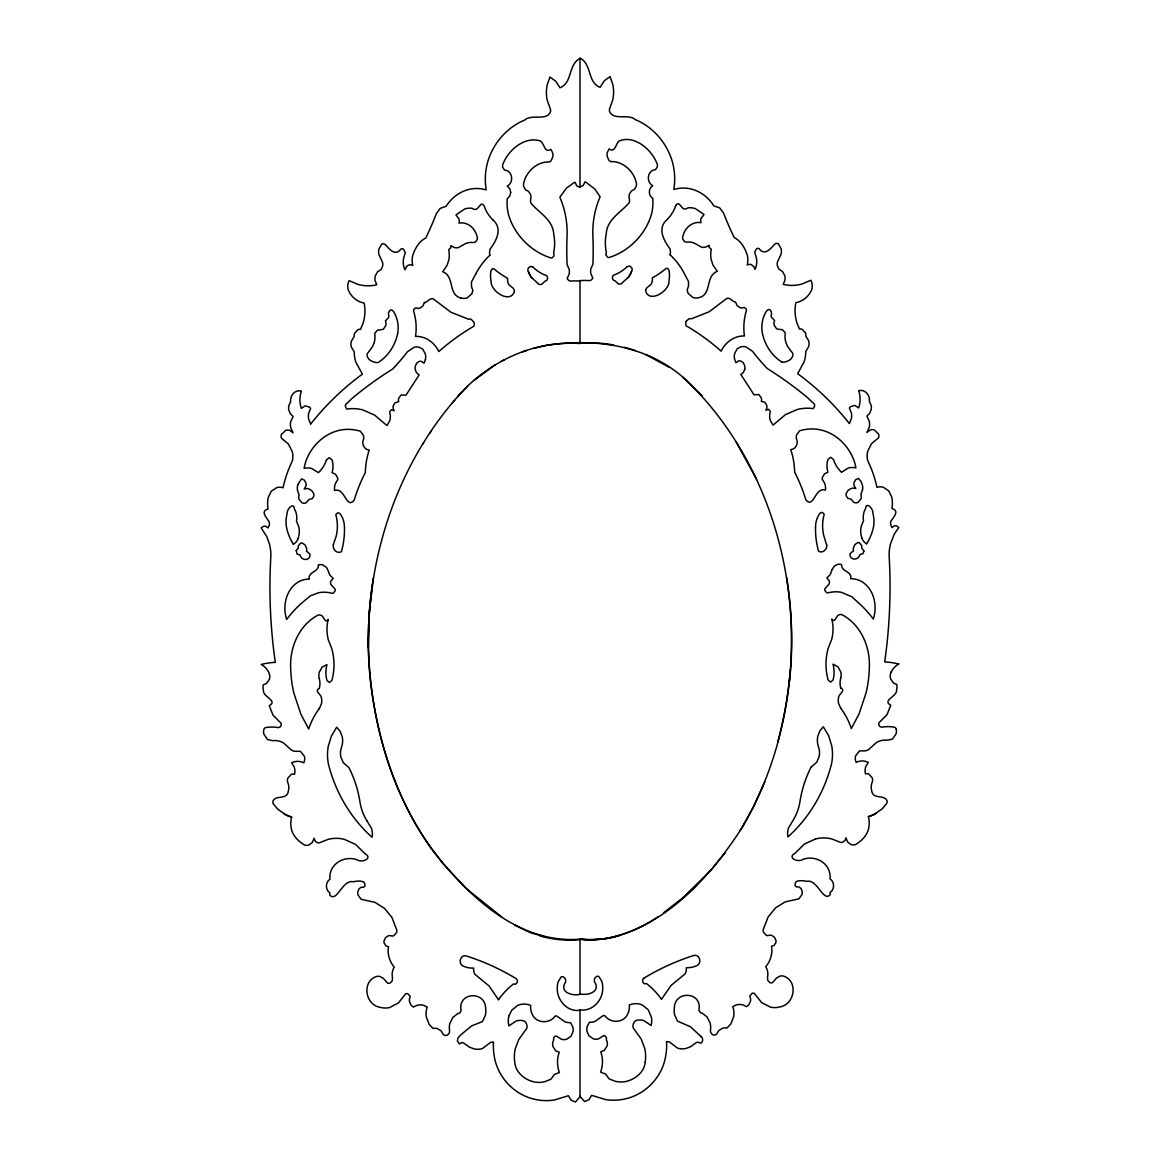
<?xml version="1.0" encoding="UTF-8"?>
<svg xmlns="http://www.w3.org/2000/svg" width="1160" height="1160" viewBox="0 0 1160 1160"><rect width="100%" height="100%" fill="white"/><g stroke="black" fill="none" stroke-linecap="round" stroke-linejoin="round"><path stroke-width="1.5" d="M368.373 647.323C366.995 552.682 400.142 456.315 466.146 387.483C488.084 366.038 516.186 350.712 546.505 345.361C594.761 337.864 647.686 345.129 685.111 379.102C802.938 491.507 823.745 686.198 743.27 825.731C711.907 875.06 667.421 925.202 607.971 938.266A105.459 105.459 0 0 1 580 939.18C519.013 944.037 469.727 897.202 434.522 852.832C390.601 793.991 370.489 720.041 368.373 647.323L369.315 612.524L372.534 584.901M777.78 742.168C783.87 718.518 788.452 694.419 790.192 670.059M840.724 678.165L841.043 676.642A12.282 12.282 0 0 0 840.812 671.988L837.94 666.768L833.025 664.187A29.493 29.493 0 0 1 833.01 680.064L830.589 682.095L828.153 680.064A58.797 58.797 0 0 1 828.167 648.425L831.764 639.145A41.774 41.774 0 0 0 831.807 619.034C835.113 624.124 836.012 614.96 839.434 614.727A4.785 4.785 0 0 1 841.827 614.626C859.676 623.833 869.391 644.597 869.391 664.187A125.121 125.121 0 0 1 866.187 692.505L859.082 713.893L851.309 728.582A70.093 70.093 0 0 0 840.754 708.195M283.62 813.537A35.191 35.191 0 0 0 291.624 817.104L291.102 819.511A24.113 24.113 0 0 0 291.044 826.935C291.928 834.968 297.931 841.13 304.543 844.987A6.569 6.569 0 0 0 308.719 845.06L312.272 842.566L314.07 838.274L315.418 841.406L317.434 842.696A3.987 3.987 0 0 0 319.754 842.682L328.193 839.347A32.741 32.741 0 0 1 344.375 839.332L355.671 844.523L364.892 853.615C373.332 858.052 362.152 863.446 356.845 859.69C343.737 855.137 328.439 864.461 329.962 879.28C325.25 882.209 325.25 890.024 329.962 892.954A3.697 3.697 0 0 0 329.933 895.317C337.139 902.582 342.533 879.178 353.205 881.774A25.099 25.099 0 0 1 360.688 881.165L363.5 881.774L364.776 883.76A4.437 4.437 0 0 1 364.762 886.24L363.442 887.414A3.828 3.828 0 0 0 361.079 887.385L359.049 888.778L357.86 891.619A8.178 8.178 0 0 0 358.034 894.998L361.123 899.276L374.839 902.306L384.482 908.323L391.964 917.516L396.72 929.856A5.756 5.756 0 0 1 396.56 932.64L393.675 935.772A3.944 3.944 0 0 1 391.224 935.844A5.133 5.133 0 0 0 388.165 935.873L385.555 937.657L384.09 940.716A5.452 5.452 0 0 0 384.09 942.949L385.976 945.922L388.513 946.618A22.91 22.91 0 0 0 388.513 955.115M298.076 538.602L298.526 537.167A21.04 21.04 0 0 0 298.714 526.611L296.481 521.087A17.53 17.53 0 0 0 294.974 509.979L294.481 509.11C293.915 501.309 286.462 509.37 287.114 513.764A29.942 29.942 0 0 0 286.897 529.134A50.822 50.822 0 0 0 293.335 544.199M891.184 671.973L890.329 674.554A9.483 9.483 0 0 0 890.546 678.673L893.417 683.037L896.81 684.458A14.979 14.979 0 0 1 896.607 689.939C897.318 696.638 881.702 700.176 890.749 705.236L887.081 714.589L878.932 722.811A3.596 3.596 0 0 0 878.874 725.014L880.063 726.726L881.948 727.16A35.047 35.047 0 0 1 894.273 727.16A2.595 2.595 0 0 1 896.202 729.263M326.453 459.925L329.266 457.678L332.079 459.925A21.315 21.315 0 0 1 332.064 472.627L335.501 474.251L337.575 477.775L337.85 479.457L335.385 483.604A14.979 14.979 0 0 0 334.544 490.521C344.984 486.809 346.289 510.096 354.206 500.09A156.803 156.803 0 0 1 365.327 472.613A76.052 76.052 0 0 1 369.228 450.022C363.906 449.834 361.282 443.091 363.689 438.755A8.584 8.584 0 0 0 363.413 435.406L360.325 431.158L356.497 430.229A40.441 40.441 0 0 0 341.954 429.824C326.598 432.187 313.736 443.497 307.414 457.417A42.021 42.021 0 0 0 304.123 468.364A14.166 14.166 0 0 1 311.736 468.495L318.435 472.627A28.304 28.304 0 0 0 326.395 459.911M627.038 266.684A35.902 35.902 0 0 1 615.191 274.572C611.581 274.442 611.422 280.604 614.988 280.793L618.265 283.852A4.698 4.698 0 0 0 621.136 283.852L628.618 276.979A27.216 27.216 0 0 0 631.62 271.223L631.939 270.469A3.944 3.944 0 0 0 631.895 268.047L629.779 265.959L627.053 266.699M675.874 205.45C678.875 200.361 680.963 207.814 683.733 208.786A4.292 4.292 0 0 0 685.966 208.901L688.01 207.857A17.415 17.415 0 0 1 695.289 208.582L704.048 214.499L700.915 218.689A7.424 7.424 0 0 0 701.046 222.676A14.268 14.268 0 0 0 694.941 222.923C688.475 224.634 683.878 230.651 682.718 237.089A4.8 4.8 0 0 0 682.776 239.09L684.559 241.657L686.836 242.15A13.789 13.789 0 0 1 695.333 243.643L701.51 247.152A8.569 8.569 0 0 0 705.512 247.152L709.18 245.311A3.553 3.553 0 0 0 709.297 247.457L711.312 249.298A24.911 24.911 0 0 0 711.138 259.318L712.936 265.002L717.315 271.295C704.889 276.08 712.385 294.306 698.987 297.656A11.107 11.107 0 0 1 692.853 297.482L688.141 293.364L687.126 290.101L688.155 287.274A14.862 14.862 0 0 0 688.359 281.227L684.284 273.543A67.251 67.251 0 0 0 670.175 254.895M764.788 781.884L753.652 806.505L740.312 830.444M431.245 431.071L429.954 433.057M661.49 999.282L671.074 985.434L685.096 973.878A10.411 10.411 0 0 0 686.328 967.672A22.301 22.301 0 0 0 696.899 965.613C702.134 963.409 699.726 953.854 693.883 955.478M422.863 444.12L423.632 442.743M319.275 708.629L321.465 703.743A13.282 13.282 0 0 0 321.465 698.247C321.871 694.507 313.461 690.997 319.275 688.431M452.487 403.042L454.778 400.04M725.478 852.411L711.66 869.333L682.631 898.173M580 993.961C588.105 995.744 601.286 991.728 594.297 981.331L594.514 978.489L596.356 976.56A3.088 3.088 0 0 1 598.85 976.517L601.866 981.462A23.374 23.374 0 0 1 601.851 994.555C599.735 1001.834 593.775 1008.199 586.191 1009.707A17.907 17.907 0 0 1 580 1009.853L580 1096.722L575.447 1102L571.039 1100.13L568.356 1095.736L554.422 1099.985A51.403 51.403 0 0 1 535.224 1099.405C514.141 1095.025 497.205 1076.857 494.16 1055.571A59.493 59.493 0 0 1 493.464 1042.072A9.352 9.352 0 0 0 490.622 1042.39L482.313 1048.626A16.53 16.53 0 0 1 474.077 1048.901L469.365 1047.103L463.376 1042.826A3.886 3.886 0 0 0 461.26 1042.826L459.403 1043.942L457.402 1041.071L457.91 1038.142L460.418 1035.14L471.627 1025.904L482.516 1021.525L485.344 1015.319A18.72 18.72 0 0 0 485.649 1008.33C485.387 990.683 458.055 991.916 460.97 1009.954A3.654 3.654 0 0 1 460.825 1011.389L459.084 1013.361A2.508 2.508 0 0 1 457.837 1013.506L452.835 1017.436L449.863 1023.468A17.327 17.327 0 0 0 449.529 1030.37C450.341 1033.603 446.47 1037.112 443.555 1034.822L441.09 1030.863L437.32 1028.586A8.163 8.163 0 0 0 433.057 1028.485L429.171 1024.367L426.314 1017.015A19.836 19.836 0 0 1 426.648 1008.997L427.228 1007.083L423.936 1005.43A11.571 11.571 0 0 0 416.802 1005.43L413.511 1007.083L411.205 1005.329L409.509 1001.616A8.366 8.366 0 0 1 409.567 998.456L410.263 996.498L407.914 993.801A3.248 3.248 0 0 0 405.652 993.786L398.489 1002.892L389.716 1007.504A19.067 19.067 0 0 1 380.045 1007.301C365.168 1004.922 361.572 981.577 376.289 976.546A7.337 7.337 0 0 1 380.132 976.56L383.554 978.547L387.498 983.057A3.437 3.437 0 0 0 390.224 982.969L392.225 980.867L392.5 977.779A14.297 14.297 0 0 1 393.385 968.716L394.24 967.121A25.331 25.331 0 0 1 388.557 955.101M467.813 385.976L457.91 396.14M475.716 273.963L471.641 281.648A14.862 14.862 0 0 0 471.845 287.695L472.874 290.522L471.859 293.77L467.147 297.902A11.107 11.107 0 0 1 461.013 298.062M841.565 472.207L848.264 468.075A14.166 14.166 0 0 1 855.891 467.944A42.021 42.021 0 0 0 852.586 456.997C846.249 443.076 833.402 431.766 818.046 429.417A40.441 40.441 0 0 0 803.503 429.809L799.675 430.737L796.587 434.986A8.584 8.584 0 0 0 796.311 438.335C798.732 442.671 796.093 449.427 790.758 449.616A76.052 76.052 0 0 1 794.643 472.207A156.803 156.803 0 0 1 805.779 499.685C813.726 509.675 815.002 486.402 825.47 490.114A14.979 14.979 0 0 0 824.615 483.198L822.15 479.036L822.426 477.354L824.499 473.846L827.921 472.207A21.315 21.315 0 0 1 827.935 459.52L830.734 457.257L833.547 459.52A28.304 28.304 0 0 0 841.522 472.25M696.333 885.602L684.835 896.172L663.665 912.731M643.974 978.097C640.958 979.736 643.22 985.377 646.511 983.549A73.428 73.428 0 0 1 661.476 999.296M580 58.42C567.878 64.626 572.721 82.969 559.932 87.769L555.843 81.316L549.956 77.024L547.303 84.52A35.887 35.887 0 0 0 547.303 100.557L550.304 108.909A6.119 6.119 0 0 1 550.492 111.694C546.722 121.496 531.599 113.607 524.509 120.132C506.238 127.672 492.333 144.405 487.301 163.415A64.032 64.032 0 0 0 486.2 189.877L482.488 189.007A33.118 33.118 0 0 0 471.221 188.935C460.81 190.675 451.689 197.446 446.122 206.292L440.292 208.307L436.377 213.614A301.382 301.382 0 0 1 425.778 238.003C418.876 241.309 414.7 249.037 412.583 256.084A23.142 23.142 0 0 0 412.728 265.466L411.147 264.871A4.771 4.771 0 0 0 408.668 265.075L406.536 266.51L404.971 269.801L404.013 267.337A18.357 18.357 0 0 1 404.013 256.751L405.362 252.561L403.303 249.052A2.9 2.9 0 0 0 400.998 248.994C394.733 257.099 389.209 248.443 384.772 244.137A5.438 5.438 0 0 0 381.799 243.977L378.885 248.994A12.919 12.919 0 0 0 378.885 254.417L382.597 262.523A8.888 8.888 0 0 1 382.597 266.249L381.075 269.555L377.507 271.875L375.318 275.863A10.875 10.875 0 0 0 375.057 280.531L376.768 284.794A37.12 37.12 0 0 1 357.99 284.418L349.131 280.676L348.348 282.431A11.948 11.948 0 0 0 348.363 290.116C351.016 296.67 357.106 301.89 364.138 303.064A40.455 40.455 0 0 1 363.065 323.292L360.485 329.454A4.727 4.727 0 0 0 357.962 329.599L354.409 333.5A6.916 6.916 0 0 0 354.192 336.385L351.335 341.185A11.165 11.165 0 0 0 351.335 346.985L354.192 351.77A36.728 36.728 0 0 0 355.743 361.935L362.369 374.173A265.887 265.887 0 0 0 310.677 424.052M473.715 380.582L495.001 365.008M815.625 838.912A32.741 32.741 0 0 1 831.807 838.941L840.246 842.261A3.987 3.987 0 0 0 842.566 842.276L845.104 840.318L845.93 837.854L847.728 842.145L851.281 844.654A6.569 6.569 0 0 0 855.457 844.582C862.068 840.724 868.071 834.562 868.956 826.529A24.113 24.113 0 0 0 868.898 819.09L868.376 816.683A34.959 34.959 0 0 0 874.843 814.001L882.151 808.854L886.863 803.285A5.104 5.104 0 0 0 886.921 800.458C883.906 794.194 872.392 799.994 871.581 790.178A11.919 11.919 0 0 1 871.479 784.407L872.407 781.448A7.105 7.105 0 0 0 872.291 777.896L868.622 773.894A4.857 4.857 0 0 0 865.49 773.909A12.644 12.644 0 0 1 865.737 766.702L868.318 762.41L867.346 761.961A13.152 13.152 0 0 0 857.167 761.946L856.211 762.41L855.616 760.844A9.265 9.265 0 0 1 855.63 755.827L859.516 750.897L865.316 750.868A17.559 17.559 0 0 0 868.535 749.664L876.423 742.545A17.125 17.125 0 0 1 887.588 740.211L892.475 739.137L896.216 733.54A10.223 10.223 0 0 0 896.26 729.249M658.111 916.661C635.317 932.437 608.13 941.877 580 939.18L580 994.381C571.894 996.164 558.714 992.134 565.703 981.737L565.486 978.909L563.644 976.981A3.088 3.088 0 0 0 561.15 976.938L558.134 981.882A23.374 23.374 0 0 0 558.149 994.961C560.265 1002.255 566.225 1008.606 573.808 1010.128A17.907 17.907 0 0 0 580 1010.273M811.101 767.152L816.712 762.251L819.062 756.813A17.632 17.632 0 0 0 819.062 748.765L817.945 745.068A19.198 19.198 0 0 1 817.887 735.861L819.946 730.8L823.324 726.769L828.617 735.687L831.735 745.837A47.314 47.314 0 0 1 831.575 763.686C824.586 791.613 809.477 817.655 787.944 836.882A16.733 16.733 0 0 1 788.597 827.776L792.962 820.555A51.054 51.054 0 0 0 799.98 801.473A114.782 114.782 0 0 1 811.072 767.137M501.758 361.137L504.47 359.658M522.246 351.93L526.365 350.479M815.625 838.912L804.33 844.117L795.107 853.194C786.668 857.631 797.848 863.04 803.155 859.284C816.263 854.717 831.56 864.055 830.038 878.86C834.751 881.803 834.751 889.604 830.038 892.533A3.697 3.697 0 0 1 830.067 894.896C822.861 902.161 817.466 878.758 806.794 881.368A25.099 25.099 0 0 0 799.312 880.744L796.499 881.354L795.223 883.355A4.437 4.437 0 0 0 795.238 885.819L796.558 887.009A3.828 3.828 0 0 1 798.921 886.98L800.951 888.371L802.14 891.199A8.178 8.178 0 0 1 801.966 894.577L798.878 898.855L785.16 901.885L775.518 907.903L768.036 917.111L763.28 929.435A5.756 5.756 0 0 0 763.439 932.219L766.325 935.366A3.944 3.944 0 0 0 768.776 935.424A5.133 5.133 0 0 1 771.835 935.453L774.445 937.251L775.909 940.296A5.452 5.452 0 0 1 775.909 942.543L774.024 945.502L771.487 946.197A22.91 22.91 0 0 1 771.487 954.694M533.687 348.29L546.505 345.361A141.462 141.462 0 0 1 580 343.519L580 280.618A56.463 56.463 0 0 1 588.874 280.618A3.871 3.871 0 0 0 591.179 280.053L592.89 278.197L590.875 273.745A12.093 12.093 0 0 1 590.875 268.743L592.89 264.277A330.962 330.962 0 0 0 592.89 236.321A89.508 89.508 0 0 1 600.126 196.78L594.935 189.138L586.496 182.613L584.915 181.859L583.262 185.44L580 187.036M611.218 161.573C623.196 161.327 633.375 171.042 636.231 182.265A7.641 7.641 0 0 1 636.289 186.064L634.52 189.312L631.504 190.95L629.604 193.691A8.135 8.135 0 0 0 629.271 198.534A8.062 8.062 0 0 1 629.155 202.667C621.136 212.512 606.955 219.023 606.216 234.131A44.877 44.877 0 0 0 606.317 252.227L605.839 254.808L607.695 257.288A2.61 2.61 0 0 0 609.449 257.404C629.837 250.951 646.917 232.971 651.992 212.207A50.127 50.127 0 0 0 652.746 198.258C648.193 195.736 648.193 188.225 652.761 185.701C646.903 182.787 646.903 173.217 652.761 170.303L655.559 169.577L657.27 166.938A5.35 5.35 0 0 0 657.299 164.459C652.384 150.031 634.317 134.139 618.715 141.215C615.873 144.13 614.901 153.12 609.029 148.944L607.303 152.598A9.657 9.657 0 0 0 607.303 156.745L609.029 160.399A3.059 3.059 0 0 0 611.218 161.588M543.736 936.439L530.265 932.64L514.793 925.129M840.724 688.01C846.539 690.577 838.129 694.086 838.535 697.827A13.282 13.282 0 0 0 838.535 703.322L840.724 708.209M635.332 350.581L624.5 347.333M461.013 298.062C447.615 294.712 455.111 276.486 442.685 271.715L447.064 265.408L448.862 259.724A24.911 24.911 0 0 0 448.688 249.719L450.703 247.877A3.553 3.553 0 0 0 450.82 245.717L454.488 247.573A8.569 8.569 0 0 0 458.49 247.573L464.667 244.049A13.789 13.789 0 0 1 473.164 242.556L475.44 242.077L477.224 239.496A4.8 4.8 0 0 0 477.282 237.51C476.122 231.072 471.525 225.055 465.059 223.344A14.268 14.268 0 0 0 458.954 223.082A7.424 7.424 0 0 0 459.084 219.095L455.952 214.919L464.711 208.988A17.415 17.415 0 0 1 471.989 208.263L474.034 209.307A4.292 4.292 0 0 0 476.267 209.206C479.036 208.235 481.125 200.767 484.126 205.871A34.698 34.698 0 0 0 493.159 220.168M645.946 354.67L669.407 367.445M539.356 935.424L541.024 936.236A105.85 105.85 0 0 0 580 939.6M700.596 1036.257C704.308 1037.606 702.423 1045.726 698.74 1042.405A3.886 3.886 0 0 0 696.624 1042.405L690.635 1046.682L685.923 1048.495A16.53 16.53 0 0 1 677.687 1048.205L669.378 1041.97A9.352 9.352 0 0 0 666.536 1041.651A59.493 59.493 0 0 1 665.84 1055.15C662.795 1076.437 645.859 1094.605 624.776 1098.984A51.403 51.403 0 0 1 605.578 1099.579L591.643 1095.315L588.961 1099.709L584.553 1101.58L580 1096.302M782.058 362.21C771.734 355.815 764.744 344.781 762.323 332.978A30.841 30.841 0 0 1 762.454 321.32C763.005 317.651 767.746 303.964 771.356 311.996A4.857 4.857 0 0 1 771.371 314.433A5.539 5.539 0 0 0 771.356 317.071L774.605 320.551L774.213 321.639A7.12 7.12 0 0 0 774.184 325.133L776.606 328.802L780.579 329.614A3.408 3.408 0 0 1 782.391 329.687L784.957 332.427A4.974 4.974 0 0 1 785.16 334.486A19.909 19.909 0 0 0 785.755 342.084L787.481 346.231L792.671 353.249A5.785 5.785 0 0 1 792.671 356.337L791.12 358.861A13.34 13.34 0 0 1 782.058 362.268M532.947 267.119L530.221 266.365L528.104 268.453A3.944 3.944 0 0 0 528.061 270.889L528.38 271.629A27.216 27.216 0 0 0 531.382 277.399L538.863 284.272A4.698 4.698 0 0 0 541.735 284.272L545.011 281.199C548.578 281.01 548.419 274.891 544.823 274.949A35.902 35.902 0 0 1 532.962 267.105M501.888 917.082L465.827 888.197L442.714 863.185L431.505 848.569C396.445 799.82 377.899 741.167 370.533 682.065A390.659 390.659 0 0 1 373.346 577.999M683.008 377.45L702.09 395.72M493.203 220.124C502.889 228.926 496.204 240.888 490.1 249.124A12.716 12.716 0 0 0 489.853 255.331M701.176 1036.634L690.403 1026.745L677.484 1021.105L674.656 1014.898A18.72 18.72 0 0 1 674.351 1007.909C674.612 990.278 701.945 991.495 699.03 1009.534A3.654 3.654 0 0 0 699.175 1010.969L700.915 1012.941A2.508 2.508 0 0 0 702.163 1013.101L707.165 1017.015L710.137 1023.047A17.327 17.327 0 0 1 710.471 1029.949C709.659 1033.197 713.53 1036.707 716.445 1034.415L718.91 1030.457L722.68 1028.18A8.163 8.163 0 0 1 726.943 1028.064L730.829 1023.946L733.686 1016.61A19.836 19.836 0 0 0 733.352 1008.577L732.772 1006.663L736.063 1005.01A11.571 11.571 0 0 1 743.197 1005.01L746.489 1006.663L748.794 1004.922L750.491 1001.196A8.366 8.366 0 0 0 750.433 998.049L749.737 996.077L752.086 993.38A3.248 3.248 0 0 1 754.348 993.366L761.511 1002.472L770.284 1007.097A19.067 19.067 0 0 0 779.955 1006.894C794.832 1004.502 798.428 981.171 783.711 976.126A7.337 7.337 0 0 0 779.868 976.154L776.446 978.127L772.502 982.651A3.437 3.437 0 0 1 769.776 982.563L767.775 980.446L767.499 977.358A14.297 14.297 0 0 0 766.615 968.295L765.76 966.701A25.331 25.331 0 0 0 771.443 954.694M367.038 820.961L371.403 828.196A16.733 16.733 0 0 1 372.055 837.288C350.523 818.061 335.414 792.034 328.425 764.092A47.314 47.314 0 0 1 328.265 746.257L331.383 736.092L336.675 727.189L340.054 731.206L342.113 736.266A19.198 19.198 0 0 1 342.055 745.488L340.938 749.171A17.632 17.632 0 0 0 340.938 757.219L343.287 762.671L348.899 767.572A114.782 114.782 0 0 1 359.948 801.893A51.054 51.054 0 0 0 367.01 820.99M310.619 424.009L308.618 418.963A14.906 14.906 0 0 1 308.618 413.424L310.619 408.378L309.329 406.986L305.094 405.87L301.325 408.378A27.013 27.013 0 0 1 301.339 391.137A7.598 7.598 0 0 0 297.177 391.065C292.625 392.326 290.058 397.343 290.594 401.838L288.883 405.594A10.861 10.861 0 0 0 288.767 409.828L290.275 413.714L293.089 416.469L290.696 421.703A14.108 14.108 0 0 0 290.711 427.605L293.089 432.839L289.695 430.375A6.351 6.351 0 0 0 285.679 430.375L281.43 434.478A6.003 6.003 0 0 0 281.43 438.219L288.449 444.034L292.262 451.661A20.546 20.546 0 0 1 292.494 460.433L289.072 468.292A119.277 119.277 0 0 0 283.025 487.795L281.474 487.388A10.309 10.309 0 0 0 276.732 487.649L271.266 491.231L268.236 497.524A31.015 31.015 0 0 0 268.047 508.95C259.811 511.255 266.887 517.925 269.192 521.841A7.989 7.989 0 0 1 269.163 525.509L268.047 527.974L265.915 526.35A3.886 3.886 0 0 0 263.363 526.35L261.232 527.974L266.8 536.645L269.482 544.112A43.862 43.862 0 0 1 270.773 557.438A531.759 531.759 0 0 0 275.297 662.36A67.628 67.628 0 0 0 261.232 664.462A18.096 18.096 0 0 1 268.772 672.409L269.671 674.975A9.483 9.483 0 0 1 269.454 679.093L266.582 683.457L263.189 684.864A14.979 14.979 0 0 0 263.392 690.345C262.682 697.044 278.298 700.596 269.25 705.657L272.919 714.995L281.068 723.231A3.596 3.596 0 0 1 281.126 725.421L279.937 727.146L278.052 727.581A35.047 35.047 0 0 0 265.727 727.581A2.595 2.595 0 0 0 263.798 729.683A10.223 10.223 0 0 0 263.784 733.961L267.525 739.543L272.411 740.66A17.125 17.125 0 0 1 283.562 742.98L291.464 750.085A17.559 17.559 0 0 0 294.683 751.274L300.483 751.317L304.369 756.233A9.265 9.265 0 0 1 304.384 761.264L303.789 762.816L302.818 762.366A13.152 13.152 0 0 0 292.639 762.366L291.682 762.816L294.263 767.108A12.644 12.644 0 0 1 294.495 774.314A4.857 4.857 0 0 0 291.377 774.3L287.709 778.316A7.105 7.105 0 0 0 287.593 781.869L288.521 784.827A11.919 11.919 0 0 1 288.419 790.583C287.607 800.414 276.094 794.6 273.079 800.879A5.104 5.104 0 0 0 273.137 803.691L277.849 809.26L285.157 814.421A34.959 34.959 0 0 0 291.624 817.104M433.289 850.628L434.522 852.832M736.223 442.12L756.61 479.268M498.51 999.688L488.925 985.84L474.904 974.298A10.411 10.411 0 0 1 473.671 968.078A22.301 22.301 0 0 1 463.101 966.034C457.866 963.83 460.274 954.26 466.117 955.898A230.869 230.869 0 0 1 516.011 978.547C519.071 980.128 516.765 985.797 513.488 983.956A73.428 73.428 0 0 0 498.524 999.702M861.923 538.182L861.474 536.746A21.04 21.04 0 0 1 861.285 526.19L863.518 520.666A17.53 17.53 0 0 1 865.027 509.573L865.519 508.689C866.085 500.902 873.538 508.95 872.885 513.343A29.942 29.942 0 0 1 873.103 528.728A50.822 50.822 0 0 1 866.665 543.779M319.275 678.571L318.957 677.063A12.282 12.282 0 0 1 319.188 672.409L322.06 667.188L326.975 664.607A29.493 29.493 0 0 0 326.989 680.485L329.411 682.515L331.847 680.485A58.797 58.797 0 0 0 331.832 648.846L328.236 639.551A41.774 41.774 0 0 1 328.193 619.454C324.887 624.529 323.988 615.365 320.566 615.148A4.785 4.785 0 0 0 318.173 615.047C300.324 624.24 290.609 645.018 290.609 664.607A125.121 125.121 0 0 0 293.813 692.926L300.918 714.299L308.69 729.002A70.093 70.093 0 0 1 319.246 708.601M580 343.099A141.462 141.462 0 0 1 613.495 344.955M876.38 813.116A35.191 35.191 0 0 1 868.376 816.683M618.976 935.815A105.85 105.85 0 0 1 580 939.194M643.988 978.127A230.869 230.869 0 0 1 693.868 955.448M866.621 543.822A10.106 10.106 0 0 1 861.981 538.167M631.62 271.223A26.984 26.984 0 0 1 627.865 278.023M840.724 688.01A18.502 18.502 0 0 1 840.724 678.165M891.228 671.988A18.096 18.096 0 0 1 898.739 663.984M675.816 205.436A34.698 34.698 0 0 1 666.84 219.748C657.053 228.476 663.824 240.497 669.9 248.704A12.716 12.716 0 0 1 670.146 254.924M898.768 664.042A67.628 67.628 0 0 0 884.688 661.939A531.759 531.759 0 0 0 889.212 557.017A43.862 43.862 0 0 1 890.517 543.692L894.389 533.904L898.768 527.568L896.636 525.929A3.886 3.886 0 0 0 894.085 525.929L891.953 527.568L890.837 525.103A7.989 7.989 0 0 1 890.808 521.42C893.113 517.519 900.189 510.849 891.953 508.529A31.015 31.015 0 0 0 891.764 497.118L888.734 490.825L883.267 487.229A10.309 10.309 0 0 0 878.526 486.983L876.974 487.388A119.277 119.277 0 0 0 870.942 467.872L867.506 460.012A20.546 20.546 0 0 1 867.738 451.24L871.552 443.627L878.569 437.813A6.003 6.003 0 0 0 878.569 434.058L874.321 429.968A6.351 6.351 0 0 0 870.305 429.968L866.911 432.434L869.304 427.185A14.108 14.108 0 0 0 869.289 421.283L866.911 416.048L869.724 413.293L871.232 409.422A10.861 10.861 0 0 0 871.116 405.188L869.406 401.418C869.942 396.923 867.376 391.906 862.822 390.659A7.598 7.598 0 0 0 858.676 390.717A27.013 27.013 0 0 1 858.661 407.958L854.906 405.449L850.671 406.565L849.381 407.958L851.382 413.003A14.906 14.906 0 0 1 851.382 418.542L849.381 423.603A265.887 265.887 0 0 0 797.674 373.694L804.257 361.529A36.728 36.728 0 0 0 805.808 351.364L808.665 346.564A11.165 11.165 0 0 0 808.665 340.764L805.808 335.965A6.916 6.916 0 0 0 805.591 333.079L802.038 329.193A4.727 4.727 0 0 0 799.515 329.048L796.934 322.871A40.455 40.455 0 0 1 795.876 302.644C802.909 301.469 808.984 296.264 811.652 289.71A11.948 11.948 0 0 0 811.637 282.01L810.869 280.256L802.01 284.012A37.12 37.12 0 0 1 783.232 284.388L784.943 280.125A10.875 10.875 0 0 0 784.682 275.442L782.492 271.469L778.926 269.149L777.403 265.843A8.888 8.888 0 0 1 777.403 262.102L781.115 253.996A12.919 12.919 0 0 0 781.115 248.588L778.201 243.556A5.438 5.438 0 0 0 775.228 243.731C770.791 248.037 765.266 256.693 759.003 248.588A2.9 2.9 0 0 0 756.697 248.631L754.638 252.14L755.986 256.331A18.357 18.357 0 0 1 755.986 266.916L755.029 269.381L754.014 266.8L751.332 264.654A4.771 4.771 0 0 0 748.853 264.451L747.272 265.046A23.142 23.142 0 0 0 747.417 255.679C745.3 248.617 741.124 240.903 734.236 237.582A301.382 301.382 0 0 1 723.622 213.194L719.707 207.901L713.878 205.886C708.311 197.04 699.19 190.255 688.779 188.529A33.118 33.118 0 0 0 677.512 188.587L673.815 189.471A64.032 64.032 0 0 0 672.698 162.994C667.667 144 653.761 127.266 635.491 119.726C628.401 113.201 613.277 121.09 609.508 111.287A6.119 6.119 0 0 1 609.696 108.489L612.697 100.137A35.887 35.887 0 0 0 612.697 84.1L610.044 76.603L604.157 80.91L600.068 87.348C587.279 82.563 592.122 64.221 580 58L580 187.442L576.737 185.846L575.085 182.265L573.504 183.019L566.327 188.239L559.845 197.214A89.508 89.508 0 0 1 567.051 236.742A330.962 330.962 0 0 0 567.11 264.697L569.125 269.149A12.093 12.093 0 0 1 569.125 274.166L567.11 278.618L568.821 280.474A3.871 3.871 0 0 0 571.126 281.039A56.463 56.463 0 0 1 580 281.039M786.654 577.578A390.659 390.659 0 0 1 789.467 681.645M298.019 538.573A10.106 10.106 0 0 1 293.379 544.243M532.135 278.429A26.984 26.984 0 0 1 528.38 271.629M319.275 678.571A18.502 18.502 0 0 1 319.275 688.431M475.745 273.977A67.251 67.251 0 0 1 489.825 255.301M826.761 545.243C827.268 549.463 822.512 553.697 818.554 551.246A81.794 81.794 0 0 1 815.567 526.234A23.171 23.171 0 0 1 819.714 513.532L821.265 512.517A2.32 2.32 0 0 1 822.599 512.604L824.209 514.3A41.977 41.977 0 0 0 823.832 535.876L826.761 545.243M510.704 192.4L509.762 196.112L507.239 198.679A50.127 50.127 0 0 0 508.007 212.628C513.082 233.377 530.163 251.372 550.55 257.81A2.61 2.61 0 0 0 552.305 257.694L553.987 255.867L553.683 252.648A44.877 44.877 0 0 0 553.784 234.552C553.059 219.443 538.863 212.918 530.845 203.073A8.062 8.062 0 0 1 530.743 198.954A8.135 8.135 0 0 0 530.395 194.112L528.496 191.356L525.48 189.732L523.711 186.485A7.641 7.641 0 0 1 523.769 182.671C526.625 171.463 536.804 161.748 548.782 161.979A3.059 3.059 0 0 0 550.957 160.791L552.697 157.151A9.657 9.657 0 0 0 552.697 153.004L550.971 149.35C544.562 153.715 544.345 143.521 540.56 141.041C524.654 135.72 507.747 150.365 502.7 164.879A5.35 5.35 0 0 0 502.729 167.359L504.44 169.998L507.239 170.723C513.097 173.637 513.097 183.207 507.239 186.122L509.762 188.688L510.704 192.4M514.489 291.421C510.226 304.326 490.274 291.276 490.985 280.865A28.942 28.942 0 0 1 490.985 270.642L492.289 268.873A1.885 1.885 0 0 1 493.667 268.815L494.305 269.163A92.945 92.945 0 0 0 507.717 278.385A8.874 8.874 0 0 0 507.834 281.996C508.095 286.636 514.576 286.825 514.489 291.421M645.583 290.116C648.034 304.34 670.161 291.276 669.015 280.445A28.942 28.942 0 0 0 669.015 270.222L667.711 268.453A1.885 1.885 0 0 0 666.333 268.395L665.695 268.757A92.945 92.945 0 0 1 652.283 277.965A8.874 8.874 0 0 1 652.166 281.59C651.891 285.925 646.395 286.259 645.583 290.116M296.22 550.579L297.062 554.074L300.15 554.987C300.643 559.889 308.357 561.411 309.851 556.394A4.451 4.451 0 0 0 309.821 553.958L306.515 551.275A7.772 7.772 0 0 0 306.472 547.883L304.993 544.924L302.455 543.141A2.871 2.871 0 0 0 300.657 543.097L298.308 545.954A4.191 4.191 0 0 0 298.454 547.984L296.22 550.579M863.881 551.101L862.938 553.654L859.85 554.582C859.357 559.468 851.643 561.005 850.149 555.973A4.451 4.451 0 0 1 850.178 553.538L853.485 550.855A7.772 7.772 0 0 1 853.528 547.462L855.007 544.504L857.544 542.721A2.871 2.871 0 0 1 859.342 542.677L861.691 545.534A4.191 4.191 0 0 1 861.546 547.563L863.881 551.101M333.427 544.33C331.949 548.854 336.922 554.408 341.446 551.652A81.794 81.794 0 0 0 344.433 526.64A23.171 23.171 0 0 0 340.286 513.952L338.735 512.923A2.32 2.32 0 0 0 337.4 513.024L335.791 514.721A41.977 41.977 0 0 1 336.168 536.283L333.427 544.33M318.406 565.022C318.782 571.46 310.837 571.372 309.27 576.346A6.076 6.076 0 0 0 309.299 579.144A20.474 20.474 0 0 0 303.485 579.84C294.176 582.276 287.883 590.976 285.839 600.024A35.453 35.453 0 0 0 286.012 617.105L286.694 619.454A105.415 105.415 0 0 1 301.527 603.2L310.546 595.732L318.507 592.774A27.347 27.347 0 0 1 329.643 592.774L332.949 593.369L335.022 591.15A4.031 4.031 0 0 0 335.124 589.164L330.846 584.365A5.394 5.394 0 0 1 330.76 581.276L333.152 578.289L330.223 575.505A11.005 11.005 0 0 1 328.57 571.604L326.453 567.327L322.712 564.905A7.09 7.09 0 0 0 319.464 564.746L318.406 565.022M645.221 1062.111C644.293 1072.492 634.505 1080.033 624.747 1081.715A24.215 24.215 0 0 1 615.104 1081.236L609.029 1078.8L605.665 1074.059L600.59 1072.144L601.141 1070.52A29.58 29.58 0 0 0 600.764 1051.815L604.201 1050.482L607.057 1046.102A9.207 9.207 0 0 0 607.202 1041.97L606.274 1039.404A3.074 3.074 0 0 0 606.346 1037.62L604.954 1035.88A2.117 2.117 0 0 0 603.389 1035.793L598.661 1038.78A8.744 8.744 0 0 1 593.456 1038.896L589.005 1035.836L587.033 1031.414A11.151 11.151 0 0 1 587.207 1026.455L589.483 1022.236A13.746 13.746 0 0 0 595.022 1021.423L603.084 1015.667A2.813 2.813 0 0 1 604.795 1015.667C610.697 1023.845 624.37 1023.135 628.053 1013.216A16.428 16.428 0 0 0 629.314 1004.995A16.182 16.182 0 0 1 642.307 1004.981L648.222 1009.765L651.413 1017.204A18.98 18.98 0 0 1 651.5 1023.439L651.064 1025.469L643.713 1020.51A13.572 13.572 0 0 0 636.55 1020.365L634.534 1021.496L633.244 1024.077A7.67 7.67 0 0 0 633.244 1028.006L641.161 1038.983L644.757 1048.437A37.091 37.091 0 0 1 645.221 1062.111M297.757 484.735L297.453 486.185A13.007 13.007 0 0 0 297.54 490.622L299.106 494.697A6.946 6.946 0 0 0 299.077 499.409L301.977 502.773A4.8 4.8 0 0 0 306.11 502.802L309.053 499.496L312.214 498.684L313.678 496.422A5.263 5.263 0 0 0 313.722 493.623L311.793 490.68L308.981 488.969A7.352 7.352 0 0 0 304.21 488.954L305.863 486.185A6.467 6.467 0 0 0 305.877 482.85L304.254 480.08L301.542 478.804L297.757 484.735M397.677 333.399C395.255 345.201 388.266 356.236 377.942 362.63A13.34 13.34 0 0 1 368.909 359.252L367.329 356.758A5.785 5.785 0 0 1 367.329 353.669L372.52 346.651L374.245 342.49A19.909 19.909 0 0 0 374.839 334.892A4.974 4.974 0 0 1 375.042 332.848L377.609 330.107A3.408 3.408 0 0 1 379.422 330.035L383.395 329.223L385.816 325.539A7.12 7.12 0 0 0 385.787 322.06L385.396 320.972L388.643 317.492A5.539 5.539 0 0 0 388.629 314.853A4.857 4.857 0 0 1 388.643 312.417C392.254 304.384 396.995 318.058 397.547 321.726A30.841 30.841 0 0 1 397.677 333.399M424.4 302.543L422.849 306.037L419.92 308.082A5.553 5.553 0 0 1 416.469 308.067A1.987 1.987 0 0 0 415.265 308.052L413.772 309.531A2.9 2.9 0 0 0 413.714 311.358A58.261 58.261 0 0 1 415.541 336.4C425.517 335.965 434.724 342.678 438.828 351.538A220.284 220.284 0 0 1 473.846 326.192L474.15 325.308A5.67 5.67 0 0 0 474.048 322.465L471.149 319.261A3.886 3.886 0 0 0 468.654 319.261L450.892 312.228L433.231 298.845A4.422 4.422 0 0 0 430.81 298.845L428.663 300.135A8.468 8.468 0 0 1 424.4 302.557M509.08 1015.609L508.587 1017.61A18.98 18.98 0 0 0 508.5 1023.845L508.935 1025.875L516.287 1020.931A13.572 13.572 0 0 1 523.45 1020.785L525.466 1021.902L526.756 1024.483A7.67 7.67 0 0 1 526.756 1028.412L518.839 1039.389L515.243 1048.843A37.091 37.091 0 0 0 514.779 1062.531C515.707 1072.898 525.495 1080.438 535.253 1082.135A24.215 24.215 0 0 0 544.895 1081.657L550.971 1079.22L554.335 1074.465L559.41 1072.551L558.859 1070.941A29.58 29.58 0 0 1 559.236 1052.236L555.799 1050.902L552.943 1046.508A9.207 9.207 0 0 1 552.798 1042.376L553.726 1039.824A3.074 3.074 0 0 1 553.654 1038.026L555.046 1036.301A2.117 2.117 0 0 1 556.611 1036.199L561.338 1039.201A8.744 8.744 0 0 0 566.544 1039.302L570.995 1036.242L572.967 1031.834A11.151 11.151 0 0 0 572.793 1026.876L570.517 1022.656A13.746 13.746 0 0 1 564.978 1021.83L556.916 1016.087A2.813 2.813 0 0 0 555.205 1016.087C549.303 1024.251 535.63 1023.54 531.947 1013.637A16.428 16.428 0 0 1 530.686 1005.415A16.182 16.182 0 0 0 517.693 1005.401L511.777 1010.186L509.08 1015.609M425.474 359.382L424.009 363.196L421.703 361.5A4.277 4.277 0 0 0 418.963 361.5L416.658 363.196L415.265 366.299A8.468 8.468 0 0 0 415.265 369.779L416.643 372.882L419.123 374.926L405.957 395.226L401.186 394.936L398.663 398.3A6.293 6.293 0 0 0 398.707 401.664L395.052 402.81L393.37 405.478A6.438 6.438 0 0 0 393.269 408.755L394.125 410.727L391.616 409.726L389.977 411.322A3.103 3.103 0 0 0 389.89 413.192A13.572 13.572 0 0 1 389.673 420.935L386.947 425.56L374.535 415.034L362.674 409.872A39.599 39.599 0 0 0 346.854 409.045L345.579 407.073A4.451 4.451 0 0 1 345.579 404.623L352.466 398.039A372.94 372.94 0 0 1 392.718 368.967A205.204 205.204 0 0 0 407.435 351.755L414.12 347.275A10.803 10.803 0 0 1 419.325 347.304L422.748 349.145L425.299 353.858A12.31 12.31 0 0 1 425.474 359.382M862.46 490.216L860.894 494.29A6.946 6.946 0 0 1 860.923 499.003L858.023 502.352A4.8 4.8 0 0 1 853.89 502.396L850.947 499.09L847.786 498.278L846.321 496.016A5.263 5.263 0 0 1 846.278 493.203L848.207 490.26L851.019 488.548A7.352 7.352 0 0 1 855.79 488.534L854.137 485.779A6.467 6.467 0 0 1 854.122 482.444L855.746 479.66L858.458 478.399L861.14 481.617L862.547 485.764A13.007 13.007 0 0 1 862.46 490.216M831.778 570.01L831.444 571.184A11.005 11.005 0 0 1 829.777 575.099L826.848 577.868L829.24 580.87A5.394 5.394 0 0 1 829.154 583.958L824.876 588.758A4.031 4.031 0 0 0 824.978 590.745L827.051 592.948L830.357 592.368A27.347 27.347 0 0 1 841.493 592.354L851.918 596.835L858.458 602.794A105.415 105.415 0 0 1 873.291 619.048L873.987 616.699A35.453 35.453 0 0 0 874.147 599.618C872.117 590.556 865.824 581.856 856.515 579.42A20.474 20.474 0 0 0 850.701 578.724A6.076 6.076 0 0 0 850.73 575.925C849.163 570.952 841.217 571.039 841.594 564.615L840.536 564.34A7.09 7.09 0 0 0 837.288 564.5L834.373 566.095L831.778 570.01M744.735 369.358L743.357 372.462L740.877 374.521L754.043 394.821L758.814 394.516L761.337 397.895A6.293 6.293 0 0 1 761.293 401.259L764.947 402.389L766.63 405.058A6.438 6.438 0 0 1 766.731 408.334L765.876 410.321L768.384 409.306L770.022 410.901A3.103 3.103 0 0 1 770.11 412.786A13.572 13.572 0 0 0 770.327 420.514L773.053 425.14L785.465 414.613L797.326 409.465A39.599 39.599 0 0 1 813.145 408.625L814.421 406.667A4.451 4.451 0 0 0 814.421 404.202L807.534 397.634A372.94 372.94 0 0 0 767.282 368.546A205.204 205.204 0 0 1 752.564 351.349L745.88 346.869A10.803 10.803 0 0 0 740.674 346.883L737.252 348.739L734.7 353.438A12.31 12.31 0 0 0 734.526 358.962L735.991 362.775L738.297 361.079A4.277 4.277 0 0 1 741.037 361.079L743.342 362.775L744.735 365.879A8.468 8.468 0 0 1 744.735 369.358M686.285 321.175L685.952 322.06A5.67 5.67 0 0 0 685.85 324.887L686.14 325.786A220.284 220.284 0 0 1 721.158 351.146C725.275 342.287 734.454 335.544 744.444 335.979A58.261 58.261 0 0 1 746.286 310.938A2.9 2.9 0 0 0 746.228 309.125L744.735 307.632A1.987 1.987 0 0 0 743.531 307.646A5.553 5.553 0 0 1 740.08 307.675L737.151 305.631L735.6 302.122A8.468 8.468 0 0 1 731.351 299.715L729.19 298.424A4.422 4.422 0 0 0 726.769 298.424L709.108 311.808L691.346 318.84A3.886 3.886 0 0 0 688.851 318.855L686.285 321.175"/></g></svg>
